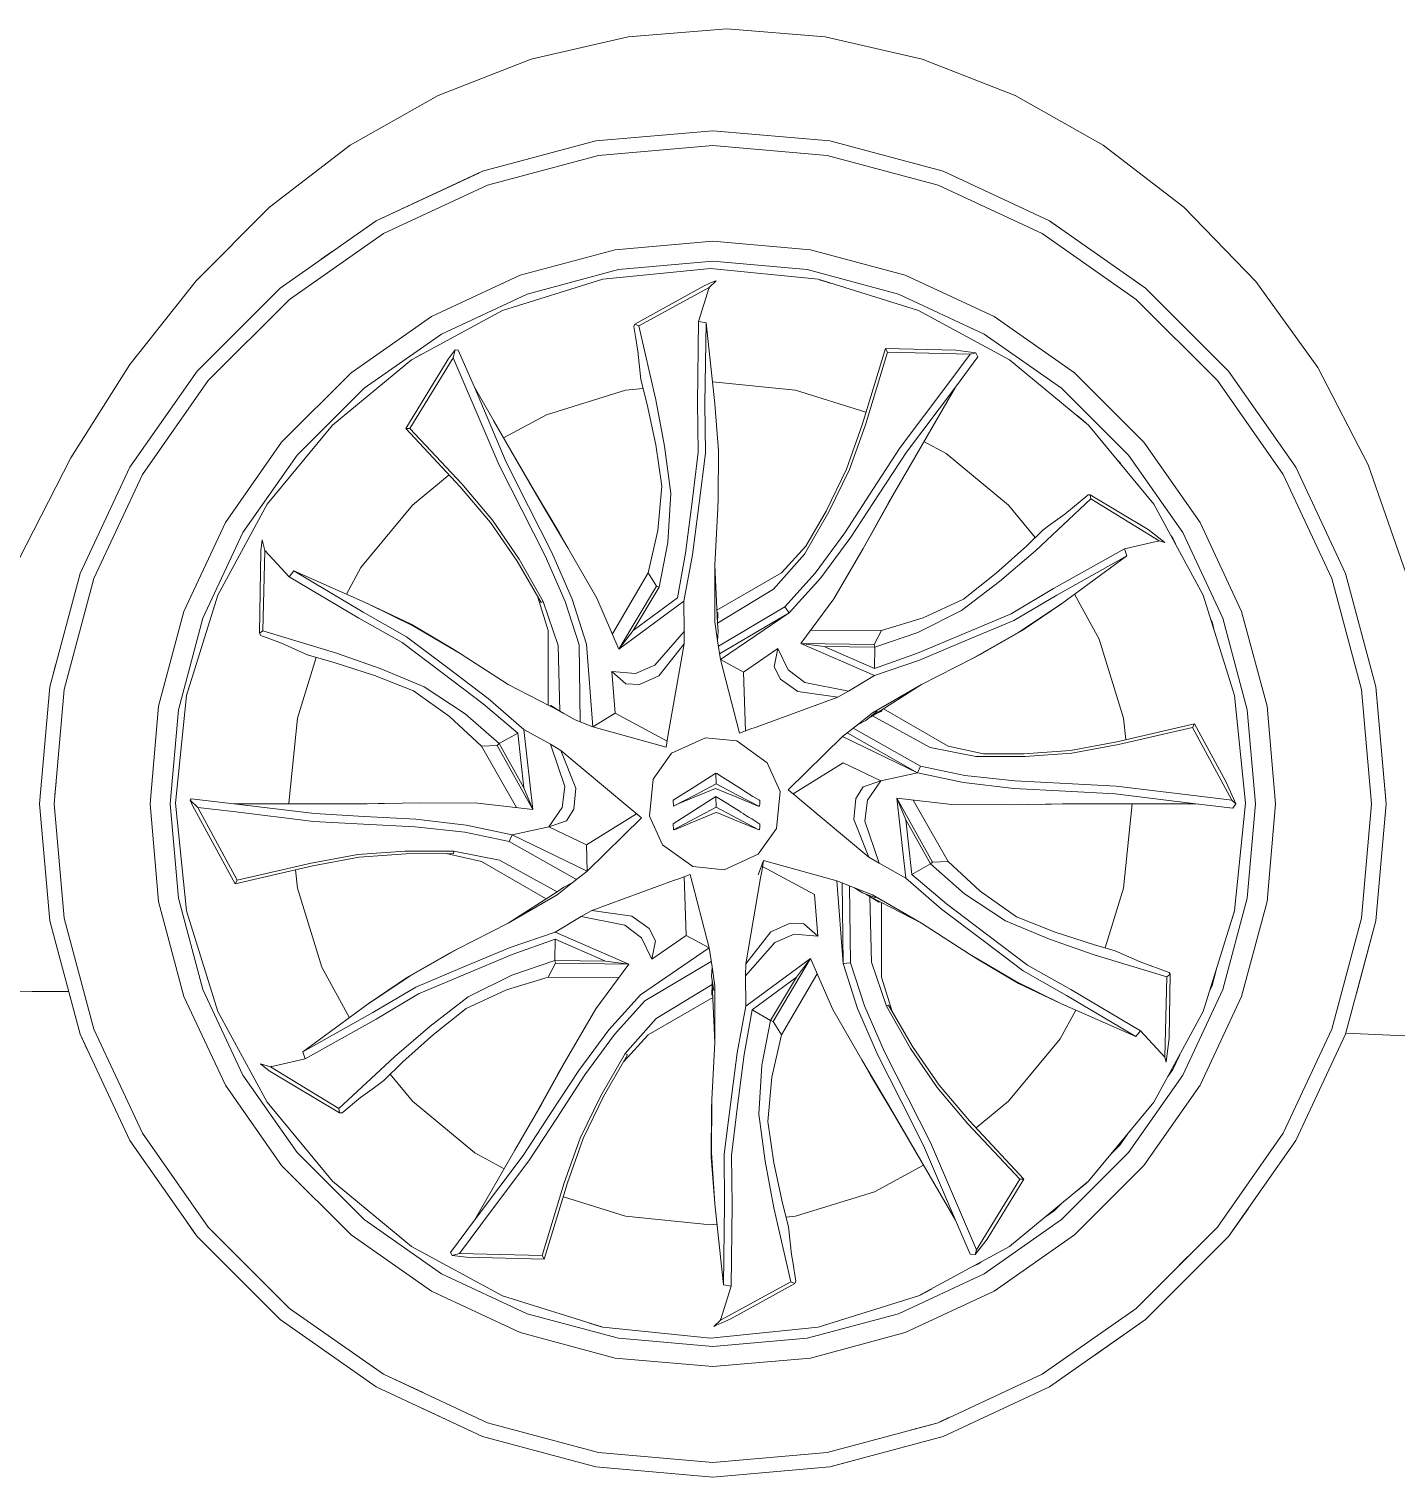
# Model space of a CAD drawing. Header units: millimetres. Extents: x -1879 to 2403, y -38 to 1439.
# Drawn here: x -1277 to -613, y -38 to 666 of the extents above; entities that cross this region are included whole.
import ezdxf

# ---------------------------------------------------------------- set-up
doc = ezdxf.new("R2010")
doc.units = ezdxf.units.MM
doc.header["$MEASUREMENT"] = 0
for name, color, linetype, lineweight, true_color in [('CITROEN C4  01', 7, 'Continuous', 0, 0x9a0018), ('CITROEN C4  02', 7, 'Continuous', 0, 0xadadad), ('CITROEN C4  03', 7, 'Continuous', 0, 0x191922), ('CITROEN C4  04', 7, 'Continuous', 0, 0x151516)]:
    doc.layers.add(name, color=color, linetype=linetype, lineweight=lineweight, true_color=true_color)

msp = doc.modelspace()

# ---------------------------------------------------------------- linework, layer by layer
at = {"layer": 'CITROEN C4  01'}
for p, q in [((-1033.19, 651.65), (-986.12, 662.56)), ((-986.12, 662.56), (-938.19, 666.31)), ((-938.19, 666.31), (-890.25, 662.56)), ((-890.25, 662.56), (-843.19, 651.65)), ((-1078.51, 633.96), (-1033.19, 651.65)), ((-843.19, 651.65), (-797.87, 633.96)), ((-1121.22, 609.84), (-1078.51, 633.96)), ((-797.87, 633.96), (-755.17, 609.83)), ((-1160.44, 579.64), (-1121.22, 609.84)), ((-755.17, 609.83), (-715.95, 579.63)), ((-1196.16, 543.88), (-1160.44, 579.64)), ((-715.95, 579.63), (-680.92, 543.53)), ((-1228.39, 503.07), (-1196.16, 543.88)), ((-680.92, 543.53), (-650.77, 501.73)), ((-1257.11, 457.72), (-1228.39, 503.07)), ((-650.77, 501.73), (-626.19, 454.4)), ((-1282.32, 408.33), (-1257.11, 457.72)), ((-626.19, 454.4), (-607.88, 401.73)), ((-1315.18, 198.41), (-1269.41, 198.19)), ((-1269.41, 198.19), (-1275.93, 198.22)), ((-1258.14, 198.16), (-1269.41, 198.19)), ((-637.17, 177.95), (-583.74, 175.51))]:
    msp.add_line(p, q, dxfattribs=at)
at = {"layer": 'CITROEN C4  02'}
for p, q in [((-946.68, 540.57), (-943.32, 543.84)), ((-949.43, 541.28), (-982.85, 522.67)), ((-980.93, 521.92), (-946.68, 540.57)), ((-951.83, 523.97), (-946.68, 540.57)), ((-982.85, 522.67), (-983.41, 521.59)), ((-980.93, 521.92), (-982.85, 522.67)), ((-972.58, 485.93), (-980.93, 521.92)), ((-951.83, 523.97), (-952.33, 484.5)), ((-951.83, 523.97), (-948.22, 523.33)), ((-948.74, 484.18), (-948.22, 523.33)), ((-948.22, 523.33), (-943.96, 484.04)), ((-1071.25, 506.33), (-1070.24, 510.2)), ((-1060.9, 492.02), (-1068.7, 510.11)), ((-872.39, 473.83), (-861.04, 510.87)), ((-870.76, 473.84), (-859.99, 509.13)), ((-859.99, 509.13), (-861.04, 510.87)), ((-826.73, 510.08), (-861.04, 510.87)), ((-859.99, 509.13), (-819.78, 508.14)), ((-819.78, 508.14), (-830.12, 494.25)), ((-819.78, 508.14), (-817.1, 508.87)), ((-1073.7, 505.74), (-1094.25, 471.98)), ((-1092.21, 472.01), (-1071.25, 506.33)), ((-1071.25, 506.33), (-1064.39, 490.44)), ((-827.01, 492.02), (-816, 506.79)), ((-979.93, 495.85), (-976.79, 483.65)), ((-830.12, 494.25), (-853.83, 462.68)), ((-1064.39, 490.44), (-1048.9, 454.12)), ((-1045.45, 455.7), (-1060.9, 492.02)), ((-1041.25, 457.97), (-1060.9, 492.02)), ((-850.74, 460.48), (-827.01, 492.02)), ((-846.67, 457.97), (-827.01, 492.02)), ((-976.79, 483.65), (-972.66, 464.05)), ((-968.4, 463.33), (-972.58, 485.93)), ((-952.33, 484.5), (-952.03, 460.43)), ((-948.5, 459.92), (-948.74, 484.18)), ((-942.17, 461.1), (-943.96, 484.04)), ((-1092.21, 472.01), (-1094.25, 471.98)), ((-1067.84, 443.62), (-1094.25, 471.98)), ((-1067.04, 445.04), (-1092.21, 472.01)), ((-879.95, 452.29), (-872.39, 473.83)), ((-878.48, 452.12), (-870.76, 473.84)), ((-1028.48, 435.86), (-1041.25, 457.97)), ((-972.66, 464.05), (-969.68, 443.92)), ((-965.32, 440.33), (-968.4, 463.33)), ((-952.03, 460.43), (-954.98, 436.41)), ((-951.54, 435.7), (-948.5, 459.92)), ((-942.38, 437.9), (-942.17, 461.1)), ((-942.17, 461.1), (-942.17, 461.1)), ((-853.83, 462.68), (-867.1, 442.28)), ((-864.05, 440.15), (-850.74, 460.48)), ((-859.43, 435.86), (-846.67, 457.97)), ((-1048.9, 454.12), (-1037.87, 432.43)), ((-1034.5, 434.01), (-1045.45, 455.7)), ((-889.8, 431.78), (-879.95, 452.29)), ((-888.49, 431.42), (-878.48, 452.12)), ((-1052.08, 427.49), (-1067.04, 445.04)), ((-969.68, 443.92), (-971.6, 422.45)), ((-1052.97, 426.31), (-1067.84, 443.62)), ((-966.77, 416.55), (-965.32, 440.33)), ((-942.57, 433.3), (-942.38, 437.9)), ((-942.38, 437.9), (-942.38, 437.9)), ((-867.1, 442.28), (-880.72, 421.3)), ((-877.77, 419.14), (-864.05, 440.15)), ((-788.11, 412.48), (-761.13, 437.71)), ((-761.44, 439.75), (-762.44, 439.7)), ((-761.13, 437.71), (-761.44, 439.75)), ((-733.3, 422.92), (-761.44, 439.75)), ((-761.13, 437.71), (-727.85, 417.37)), ((-1037.87, 432.43), (-1026.52, 410.14)), ((-1023.17, 411.62), (-1034.5, 434.01)), ((-1015.38, 414.03), (-1028.48, 435.86)), ((-954.98, 436.41), (-958.15, 411.37)), ((-954.79, 410.56), (-951.54, 435.7)), ((-942.57, 433.3), (-943.96, 405.48)), ((-900.39, 410.92), (-888.49, 431.42)), ((-899.63, 414.72), (-889.8, 431.78)), ((-871.79, 413.6), (-859.43, 435.86)), ((-1040.13, 407.52), (-1052.97, 426.31)), ((-1039.16, 408.47), (-1052.08, 427.49)), ((-733.3, 422.92), (-725.16, 416.61)), ((-1164.74, 412.46), (-1164.08, 417.79)), ((-1162.78, 412.65), (-1164.08, 417.79)), ((-971.6, 422.45), (-976.38, 401.79)), ((-971.04, 394.9), (-966.77, 416.55)), ((-880.72, 421.3), (-895.19, 401.63)), ((-892.44, 399.32), (-877.77, 419.14)), ((-784.5, 422.53), (-792.22, 414.96)), ((-744.8, 413.53), (-727.85, 417.37)), ((-727.85, 417.37), (-725.16, 416.61)), ((-1164.74, 412.46), (-1165.37, 372.38)), ((-1163.76, 373.67), (-1162.78, 412.65)), ((-1150.98, 399.9), (-1162.78, 412.65)), ((-1027.36, 387.92), (-1039.16, 408.47)), ((-1026.52, 410.14), (-1016.71, 387.78)), ((-1013.33, 389.01), (-1023.17, 411.62)), ((-1001.31, 389.42), (-1015.38, 414.03)), ((-958.15, 411.37), (-962.1, 389.62)), ((-959.1, 387.94), (-954.79, 410.56)), ((-915.38, 393.87), (-900.39, 410.92)), ((-899.63, 414.72), (-911.53, 401.79)), ((-886.07, 389.11), (-871.79, 413.6)), ((-792.22, 414.96), (-807.12, 401.58)), ((-805.6, 397.56), (-788.11, 412.48)), ((-744.8, 413.53), (-779.23, 394.23)), ((-777.72, 390.96), (-743.55, 410.09)), ((-743.55, 410.09), (-775.45, 386.75)), ((-744.8, 413.53), (-743.55, 410.09)), ((-1150.98, 399.9), (-1148.63, 402.7)), ((-1148.63, 402.7), (-1112.47, 386.75)), ((-1114.98, 382.68), (-1148.63, 402.7)), ((-1028.47, 387.37), (-1040.13, 407.52)), ((-976.38, 401.79), (-993.76, 372.09)), ((-972.31, 395.28), (-976.38, 401.79)), ((-943.96, 377.94), (-943.96, 405.48)), ((-911.53, 401.79), (-942.96, 383.67)), ((-895.19, 401.63), (-909.91, 385.21)), ((-807.12, 401.58), (-823.06, 388.94)), ((-1150.98, 399.9), (-1117.05, 379.73)), ((-990.56, 364.72), (-972.31, 395.28)), ((-983.62, 373.8), (-971.04, 394.9)), ((-971.04, 394.9), (-972.31, 395.28)), ((-907.83, 382.32), (-892.44, 399.32)), ((-823.98, 383.4), (-805.6, 397.56)), ((-1030.25, 390.43), (-1025.02, 373.7)), ((-1027.36, 387.92), (-1028.47, 387.37)), ((-1020.09, 366.41), (-1027.36, 387.92)), ((-1016.71, 387.78), (-1009.85, 366.82)), ((-1006.31, 367.17), (-1013.33, 389.01)), ((-990.56, 364.72), (-1001.31, 389.42)), ((-990.56, 364.72), (-959.1, 387.94)), ((-962.1, 389.62), (-983.62, 373.8)), ((-959.1, 387.94), (-958.89, 373.19)), ((-942.66, 377.31), (-915.38, 393.87)), ((-902.08, 367.45), (-886.07, 389.11)), ((-823.06, 388.94), (-842.61, 379.88)), ((-779.23, 394.23), (-799.93, 381.94)), ((-798.61, 378.62), (-777.72, 390.96)), ((-1093.85, 370.75), (-1114.98, 382.68)), ((-1112.47, 386.75), (-1090.19, 375.74)), ((-1091.69, 376.8), (-1112.47, 386.75)), ((-943.96, 383.07), (-943.96, 378)), ((-942.45, 382.42), (-942.91, 382.63)), ((-942.66, 377.31), (-942.45, 382.42)), ((-942.47, 381.62), (-942.45, 382.42)), ((-909.91, 385.21), (-942.2, 366.1)), ((-941.65, 362.38), (-907.83, 382.32)), ((-941.23, 359.57), (-907.83, 382.32)), ((-909.91, 385.21), (-907.83, 382.32)), ((-845.3, 372.76), (-823.98, 383.4)), ((-799.93, 381.94), (-822.2, 372.48)), ((-775.45, 386.75), (-796.12, 372.97)), ((-794.44, 373.71), (-775.45, 386.75)), ((-1163.76, 373.67), (-1165.37, 372.38)), ((-1128.42, 362.91), (-1163.76, 373.67)), ((-1117.05, 379.73), (-1096.06, 367.95)), ((-1071.71, 365.02), (-1091.69, 376.8)), ((-1091.69, 376.8), (-1091.69, 376.8)), ((-1090.19, 375.74), (-1067.83, 362.58)), ((-1025.02, 373.7), (-1025.05, 337.43)), ((-983.62, 373.8), (-990.56, 364.72)), ((-943.96, 377.94), (-943.96, 377.94)), ((-942.59, 368.76), (-943.96, 377.94)), ((-942.66, 377.31), (-942.66, 377.31)), ((-942.59, 368.76), (-942.37, 373.28)), ((-942.37, 373.28), (-942.37, 373.28)), ((-862.9, 373.7), (-897.29, 373.92)), ((-866.49, 366.92), (-862.9, 373.7)), ((-842.61, 379.88), (-862.9, 373.7)), ((-821.1, 369.14), (-798.61, 378.62)), ((-814.63, 362.3), (-794.44, 373.71)), ((-794.44, 373.71), (-794.44, 373.71)), ((-1165.37, 372.38), (-1164.64, 371.25)), ((-1096.06, 367.95), (-1076.73, 353.39)), ((-1074.39, 356.01), (-1093.85, 370.75)), ((-1019.39, 334.5), (-1020.09, 366.41)), ((-1009.85, 366.82), (-1009.44, 329.3)), ((-1003.31, 326.88), (-1006.31, 367.17)), ((-973.15, 356.9), (-958.89, 373.19)), ((-958.95, 367.21), (-971.15, 351.74)), ((-958.95, 367.21), (-966.83, 322.32)), ((-958.89, 373.19), (-958.95, 367.21)), ((-958.89, 373.19), (-958.89, 373.19)), ((-942.59, 368.76), (-941.23, 359.57)), ((-902.08, 367.45), (-902.08, 367.45)), ((-902.08, 367.45), (-866.49, 366.92)), ((-890.74, 365.98), (-902.08, 367.45)), ((-902.08, 367.45), (-866.24, 351.82)), ((-866.19, 365.63), (-866.49, 366.92)), ((-866.19, 365.63), (-845.3, 372.76)), ((-822.2, 372.48), (-845.48, 362.71)), ((-844.5, 359.4), (-821.1, 369.14)), ((-796.12, 372.97), (-818.69, 360.18)), ((-1141.62, 361.74), (-1128.52, 358.1)), ((-1106.76, 355.23), (-1128.42, 362.91)), ((-1067.83, 362.58), (-1071.71, 365.02)), ((-1071.71, 365.02), (-1071.71, 365.02)), ((-1067.83, 362.58), (-1044.43, 347.47)), ((-990.56, 364.72), (-990.56, 364.72)), ((-941.23, 359.57), (-930, 353.51)), ((-931.93, 323.77), (-941.23, 359.57)), ((-930, 353.51), (-913.26, 364.95)), ((-913.26, 364.95), (-915.09, 356.13)), ((-913.26, 364.95), (-908.35, 354.64)), ((-866.28, 355.26), (-890.74, 365.98)), ((-890.74, 365.98), (-866.19, 365.63)), ((-866.28, 355.26), (-866.19, 365.63)), ((-845.48, 362.71), (-866.28, 355.26)), ((-866.24, 351.82), (-844.5, 359.4)), ((-818.69, 360.18), (-843.48, 347.47)), ((-818.69, 360.18), (-814.63, 362.3)), ((-814.63, 362.3), (-814.63, 362.3)), ((-1128.52, 358.1), (-1109.48, 351.88)), ((-1085.3, 346.39), (-1106.76, 355.23)), ((-1076.73, 353.39), (-1056.63, 338.12)), ((-1054.25, 340.63), (-1074.39, 356.01)), ((-993.98, 353.79), (-982.6, 352.88)), ((-992.45, 333.57), (-993.98, 353.79)), ((-993.98, 353.79), (-987.26, 347.79)), ((-982.6, 352.88), (-973.15, 356.9)), ((-929.12, 324.86), (-930, 353.51)), ((-912, 350.13), (-915.09, 356.13)), ((-908.35, 354.64), (-900.14, 348.46)), ((-1109.48, 351.88), (-1090.56, 344.4)), ((-1065.43, 333.25), (-1085.3, 346.39)), ((-1044.43, 347.47), (-1044.43, 347.47)), ((-980.52, 347.47), (-987.26, 347.79)), ((-971.15, 351.74), (-980.52, 347.47)), ((-903.62, 344.15), (-912, 350.13)), ((-900.14, 348.46), (-878.91, 344.26)), ((-866.24, 351.82), (-878.91, 344.26)), ((-867.33, 333.7), (-843.48, 347.47)), ((-843.32, 347.55), (-843.65, 347.36)), ((-843.48, 347.47), (-843.48, 347.47)), ((-1090.56, 344.4), (-1072.94, 332)), ((-1056.63, 338.12), (-1039.77, 323.83)), ((-1036.82, 325.58), (-1054.25, 340.63)), ((-884.12, 341.32), (-923.91, 326.72)), ((-884.12, 341.32), (-903.62, 344.15)), ((-878.91, 344.26), (-884.12, 341.32)), ((-878.91, 344.26), (-878.91, 344.26)), ((-1072.94, 332), (-1057.44, 317.54)), ((-1048.81, 318.72), (-1065.43, 333.25)), ((-1023.71, 337.24), (-1024.11, 336.95)), ((-1019.39, 334.5), (-1023.71, 337.24)), ((-1023.03, 336.82), (-1023.71, 337.24)), ((-1020.58, 333.7), (-1020.58, 333.7)), ((-1019.39, 334.5), (-1019.39, 334.5)), ((-1019.39, 334.5), (-1019.39, 334.5)), ((-1019.39, 334.5), (-1017.34, 333.34)), ((-1017.34, 333.34), (-1011.95, 330.29)), ((-1015.75, 332.74), (-1015.75, 332.74)), ((-1003.31, 326.88), (-992.45, 333.57)), ((-967.19, 320.01), (-992.45, 333.57)), ((-874.6, 327.93), (-867.33, 333.7)), ((-865.05, 334.48), (-870.57, 329.99)), ((-867.23, 332.26), (-862.69, 334.63)), ((-867.23, 332.26), (-867.23, 332.26)), ((-867.23, 332.26), (-839.24, 316.92)), ((-863.39, 334.25), (-862.69, 334.63)), ((-862.69, 334.63), (-862.74, 335.14)), ((-830.47, 317.54), (-861.87, 335.7)), ((-1032.43, 286.73), (-1036.82, 325.58)), ((-1036.82, 325.58), (-1023.94, 318.4)), ((-1011.95, 330.29), (-1003.31, 326.88)), ((-967.66, 317.04), (-1003.31, 326.88)), ((-966.2, 325.44), (-966.2, 325.45)), ((-931.93, 323.77), (-926.94, 325.7)), ((-926.94, 325.7), (-923.91, 326.72)), ((-923.91, 326.72), (-923.91, 326.72)), ((-874.6, 327.93), (-881.87, 322.16)), ((-844.01, 307.85), (-876.71, 326.25)), ((-870.57, 329.99), (-874.6, 327.93)), ((-870.57, 329.99), (-870.57, 329.99)), ((-748.51, 319.67), (-710.75, 328.36)), ((-747.68, 318.26), (-711.74, 326.58)), ((-711.74, 326.58), (-710.75, 328.36)), ((-711.74, 326.58), (-692.49, 291.26)), ((-695.45, 300.38), (-710.75, 328.36)), ((-1049.77, 317.81), (-1057.44, 317.54)), ((-1057.44, 317.54), (-1040.42, 287.64)), ((-1048.81, 318.72), (-1049.77, 317.81)), ((-1032.43, 286.73), (-1049.77, 317.81)), ((-1039.77, 323.83), (-1048.81, 318.72)), ((-1036.83, 297.29), (-1048.81, 318.72)), ((-1039.77, 323.83), (-1036.83, 297.29)), ((-1023.94, 318.4), (-1018.78, 315.35)), ((-1016.96, 297.9), (-1023.94, 318.4)), ((-1023.94, 318.4), (-1023.94, 318.4)), ((-967.66, 317.04), (-966.83, 322.32)), ((-948.54, 321.51), (-965.06, 314.02)), ((-933.24, 320.02), (-948.54, 321.51)), ((-918.49, 309.46), (-933.24, 320.02)), ((-908.23, 296.2), (-881.87, 322.16)), ((-845.48, 304.61), (-881.87, 322.16)), ((-879.65, 323.92), (-845.48, 304.61)), ((-839.24, 316.92), (-816.99, 312.46)), ((-813.38, 313.7), (-830.47, 317.54)), ((-770.94, 315.45), (-748.51, 319.67)), ((-770.35, 314.08), (-747.68, 318.26)), ((-1018.78, 315.35), (-986.24, 288.19)), ((-1018.78, 315.35), (-1011.49, 297.05)), ((-965.06, 314.02), (-974.01, 301.52)), ((-816.99, 312.46), (-793.28, 312.41)), ((-813.38, 313.7), (-793.63, 313.72)), ((-793.63, 313.72), (-770.94, 315.45)), ((-793.28, 312.41), (-770.35, 314.08)), ((-943.47, 304.43), (-953.83, 297.8)), ((-943.47, 304.43), (-943.35, 299.21)), ((-943.47, 304.43), (-942.88, 304.14)), ((-912.14, 295.46), (-918.49, 309.46)), ((-905.88, 294.31), (-881.51, 309.4)), ((-881.51, 309.4), (-863.23, 300.62)), ((-845.48, 304.61), (-863.23, 300.62)), ((-844.01, 307.85), (-845.48, 304.61)), ((-845.48, 304.61), (-823.06, 299.77)), ((-822.43, 303.31), (-844.01, 307.85)), ((-798.16, 300.62), (-822.43, 303.31)), ((-1036.83, 297.29), (-1032.43, 286.73)), ((-1018.2, 287.71), (-1016.96, 297.9)), ((-1011.49, 297.05), (-1012.47, 286.8)), ((-974.01, 301.52), (-975.78, 283.46)), ((-953.83, 297.8), (-964.19, 291.16)), ((-953.99, 292.62), (-943.63, 296.92)), ((-943.35, 299.21), (-953.71, 293.74)), ((-933.26, 292.62), (-943.63, 296.92)), ((-943.35, 299.21), (-932.99, 293.74)), ((-932.38, 297.55), (-933.23, 298.08)), ((-932.17, 297.42), (-932.38, 297.55)), ((-908.23, 296.2), (-904.06, 292.84)), ((-875.44, 292.12), (-871.79, 297.8)), ((-863.23, 300.62), (-871.79, 297.8)), ((-863.23, 300.62), (-869.71, 291.21)), ((-823.06, 299.77), (-798.55, 296.98)), ((-798.55, 296.98), (-773.5, 295.6)), ((-773.18, 299.31), (-798.16, 300.62)), ((-748.88, 298.01), (-773.18, 299.31)), ((-709.68, 293.27), (-748.88, 298.01)), ((-1195.42, 287.66), (-1199.07, 291.26)), ((-1177.85, 289.46), (-1198.61, 291.89)), ((-1138.67, 284.68), (-1177.85, 289.46)), ((-1138.53, 289.46), (-1177.85, 289.46)), ((-1113.01, 289.46), (-1138.53, 289.46)), ((-1087.55, 289.89), (-1113.01, 289.46)), ((-1059.2, 289.77), (-1087.55, 289.89)), ((-1032.43, 286.73), (-1059.2, 289.77)), ((-964.19, 291.16), (-964.07, 288.27)), ((-964.07, 288.27), (-953.71, 293.74)), ((-953.99, 292.62), (-962.59, 289.05)), ((-943.47, 293.04), (-953.83, 286.41)), ((-953.71, 293.74), (-953.71, 293.74)), ((-943.47, 293.04), (-943.35, 287.82)), ((-943.47, 293.04), (-942.91, 292.77)), ((-933.26, 292.62), (-922.9, 288.32)), ((-922.63, 288.27), (-932.99, 293.74)), ((-922.02, 291.03), (-922.58, 291.38)), ((-922.18, 288.25), (-922.1, 289.64)), ((-922.1, 289.64), (-922.02, 291.03)), ((-913.91, 277.4), (-912.14, 295.46)), ((-904.06, 292.84), (-901.67, 290.73)), ((-869.13, 263.57), (-901.67, 290.73)), ((-901.67, 290.73), (-901.67, 290.73)), ((-876.42, 281.87), (-875.44, 292.12)), ((-869.71, 291.21), (-870.95, 281.02)), ((-855.48, 292.19), (-855.48, 292.19)), ((-855.48, 292.19), (-838.14, 261.11)), ((-851.08, 281.63), (-855.48, 292.19)), ((-855.48, 292.19), (-851.1, 253.34)), ((-855.48, 292.19), (-828.72, 289.15)), ((-830.47, 261.38), (-847.49, 291.28)), ((-828.72, 289.15), (-800.37, 289.03)), ((-800.37, 289.03), (-774.9, 289.46)), ((-774.9, 289.46), (-749.38, 289.46)), ((-773.5, 295.6), (-749.24, 294.24)), ((-749.38, 289.46), (-710.06, 289.46)), ((-749.24, 294.24), (-710.06, 289.46)), ((-710.06, 289.46), (-692.12, 287.36)), ((-692.49, 291.26), (-709.68, 293.27)), ((-692.49, 291.26), (-690.63, 289.42)), ((-1197.98, 288.61), (-1177.17, 250.56)), ((-1176.18, 252.34), (-1195.42, 287.66)), ((-1195.42, 287.66), (-1178.23, 285.65)), ((-1178.23, 285.65), (-1139.03, 280.91)), ((-1114.41, 283.32), (-1138.67, 284.68)), ((-1089.36, 281.94), (-1114.41, 283.32)), ((-1064.85, 279.15), (-1089.36, 281.94)), ((-1032.44, 286.73), (-1032.43, 286.73)), ((-1024.68, 278.3), (-1018.2, 287.71)), ((-1012.47, 286.8), (-1016.13, 281.12)), ((-982.03, 284.61), (-1006.4, 269.52)), ((-979.69, 282.72), (-1006.04, 256.76)), ((-986.24, 288.19), (-986.24, 288.19)), ((-979.69, 282.72), (-986.24, 288.19)), ((-975.78, 283.46), (-969.42, 269.46)), ((-953.83, 286.41), (-964.19, 279.77)), ((-964.07, 276.88), (-953.71, 282.35)), ((-943.35, 287.82), (-953.71, 282.35)), ((-953.71, 282.35), (-953.71, 282.35)), ((-953.26, 281.11), (-943.74, 285.01)), ((-943.06, 285.29), (-943.74, 285.01)), ((-943.35, 287.82), (-932.99, 282.35)), ((-933.26, 281.23), (-943.06, 285.29)), ((-932.38, 286.16), (-933.23, 286.69)), ((-922.63, 276.88), (-932.99, 282.35)), ((-932.17, 286.03), (-932.38, 286.16)), ((-922.02, 279.64), (-925.95, 282.11)), ((-922.9, 288.32), (-922.63, 288.27)), ((-922.9, 288.32), (-922.9, 288.32)), ((-922.18, 288.25), (-922.62, 288.29)), ((-869.13, 263.57), (-876.42, 281.87)), ((-1139.03, 280.91), (-1114.73, 279.61)), ((-1114.73, 279.61), (-1089.75, 278.3)), ((-1089.75, 278.3), (-1065.49, 275.61)), ((-1065.49, 275.61), (-1043.9, 271.07)), ((-1042.44, 274.31), (-1064.85, 279.15)), ((-1042.44, 274.31), (-1024.68, 278.3)), ((-1024.68, 278.3), (-1016.13, 281.12)), ((-1006.4, 269.52), (-1024.68, 278.3)), ((-964.19, 279.77), (-964.07, 276.88)), ((-964.03, 276.9), (-963.62, 276.86)), ((-963.62, 276.86), (-957.71, 279.28)), ((-954.78, 280.48), (-953.26, 281.11)), ((-933.26, 281.23), (-922.9, 276.93)), ((-922.9, 276.93), (-922.63, 276.88)), ((-922.9, 276.93), (-922.9, 276.93)), ((-922.85, 264.9), (-913.91, 277.4)), ((-922.18, 276.86), (-922.62, 276.9)), ((-922.18, 276.86), (-922.1, 278.25)), ((-922.1, 278.25), (-922.02, 279.64)), ((-870.95, 281.02), (-863.98, 260.52)), ((-848.14, 255.09), (-851.08, 281.63)), ((-851.08, 281.63), (-839.1, 260.2)), ((-1043.9, 271.07), (-1042.44, 274.31)), ((-1043.9, 271.07), (-1011.2, 252.67)), ((-1006.04, 256.76), (-1042.44, 274.31)), ((-1006.04, 256.76), (-1006.4, 269.52)), ((-969.42, 269.46), (-954.67, 258.9)), ((-1140.24, 260.66), (-1176.18, 252.34)), ((-1117.56, 264.84), (-1140.24, 260.66)), ((-1116.98, 263.47), (-1139.41, 259.25)), ((-1094.63, 266.51), (-1117.56, 264.84)), ((-1094.28, 265.2), (-1116.98, 263.47)), ((-1070.92, 266.46), (-1094.63, 266.51)), ((-1071.01, 265.22), (-1094.28, 265.2)), ((-1074.53, 265.22), (-1057.44, 261.38)), ((-1070.92, 266.46), (-1071.01, 265.22)), ((-1048.67, 262), (-1070.92, 266.46)), ((-1057.44, 261.38), (-1026.04, 243.22)), ((-1020.68, 246.66), (-1048.67, 262)), ((-939.37, 257.41), (-922.85, 264.9)), ((-922.96, 254.95), (-920.26, 261.88)), ((-920.26, 261.88), (-921.08, 256.6)), ((-920.26, 261.88), (-884.6, 252.04)), ((-863.98, 260.52), (-869.13, 263.57)), ((-839.1, 260.2), (-838.14, 261.11)), ((-838.14, 261.11), (-830.47, 261.38)), ((-814.97, 246.92), (-830.47, 261.38)), ((-1139.41, 259.25), (-1177.17, 250.56)), ((-1013.31, 250.99), (-1006.04, 256.76)), ((-955.99, 255.15), (-960.98, 253.22)), ((-958.79, 254.06), (-957.91, 225.41)), ((-955.99, 255.15), (-946.68, 219.35)), ((-954.67, 258.9), (-939.37, 257.41)), ((-921.08, 256.6), (-921.71, 253.48)), ((-920.72, 258.91), (-895.47, 245.35)), ((-851.1, 253.34), (-863.98, 260.52)), ((-863.98, 260.52), (-863.98, 260.52)), ((-848.14, 255.09), (-839.1, 260.2)), ((-831.28, 240.8), (-848.14, 255.09)), ((-839.1, 260.2), (-822.49, 245.67)), ((-1176.18, 252.34), (-1177.17, 250.56)), ((-1020.68, 246.66), (-1020.68, 246.66)), ((-1020.68, 246.66), (-1020.68, 246.66)), ((-1013.31, 250.99), (-1020.58, 245.22)), ((-1013.31, 250.99), (-1017.34, 248.93)), ((-1017.34, 248.93), (-1017.34, 248.93)), ((-1003.79, 237.6), (-964, 252.2)), ((-960.98, 253.22), (-964, 252.2)), ((-964, 252.2), (-964, 252.2)), ((-928.96, 211.71), (-921.71, 253.48)), ((-921.71, 253.48), (-921.71, 253.47)), ((-875.97, 248.63), (-884.6, 252.04)), ((-884.6, 252.04), (-881.6, 211.75)), ((-881.96, 251), (-881.6, 211.75)), ((-878.06, 212.1), (-878.47, 249.62)), ((-875.97, 248.63), (-872.16, 246.18)), ((-875.97, 248.63), (-867.33, 245.22)), ((-851.1, 253.34), (-833.66, 238.29)), ((-797.35, 234.52), (-814.97, 246.92)), ((-1020.58, 245.22), (-1044.43, 231.45)), ((-895.47, 245.35), (-893.93, 225.13)), ((-872.16, 246.18), (-872.16, 246.18)), ((-865.59, 243.68), (-872.16, 246.18)), ((-868.53, 244.42), (-864.2, 241.68)), ((-868.53, 244.42), (-868.53, 244.42)), ((-868.53, 244.42), (-867.82, 212.51)), ((-862.89, 242.66), (-867.33, 245.22)), ((-867.33, 245.22), (-867.33, 245.22)), ((-867.33, 245.22), (-843.48, 231.45)), ((-864.88, 242.1), (-864.2, 241.68)), ((-864.2, 241.68), (-863.8, 241.97)), ((-862.9, 205.22), (-862.86, 241.49)), ((-811.18, 225.53), (-831.28, 240.8)), ((-822.49, 245.67), (-802.62, 232.53)), ((-1021.67, 227.1), (-1009.01, 234.66)), ((-1009.01, 234.66), (-1003.79, 237.6)), ((-987.77, 230.46), (-1009.01, 234.66)), ((-1009.01, 234.66), (-1009.01, 234.66)), ((-1003.79, 237.6), (-984.3, 234.77)), ((-984.3, 234.77), (-975.91, 228.79)), ((-833.66, 238.29), (-813.52, 222.91)), ((-802.62, 232.53), (-781.16, 223.69)), ((-778.43, 227.04), (-797.35, 234.52)), ((-1069.22, 218.74), (-1044.43, 231.45)), ((-1044.59, 231.37), (-1044.26, 231.56)), ((-1044.26, 231.56), (-1044.59, 231.37)), ((-1044.43, 231.45), (-1044.43, 231.45)), ((-1021.67, 227.1), (-1043.42, 219.52)), ((-985.83, 211.47), (-1021.67, 227.1)), ((-979.56, 224.28), (-987.77, 230.46)), ((-975.91, 228.79), (-972.82, 222.79)), ((-957.91, 225.41), (-974.66, 213.97)), ((-946.68, 219.35), (-957.91, 225.41)), ((-928.96, 211.71), (-916.76, 227.18)), ((-916.76, 227.18), (-907.4, 231.45)), ((-905.32, 226.04), (-914.77, 222.02)), ((-907.4, 231.45), (-900.65, 231.13)), ((-893.93, 225.13), (-905.32, 226.04)), ((-893.93, 225.13), (-900.65, 231.13)), ((-820.08, 216.34), (-843.48, 231.45)), ((-791.85, 210.97), (-811.18, 225.53)), ((-759.39, 220.82), (-778.43, 227.04)), ((-1091.79, 205.95), (-1069.22, 218.74)), ((-1069.22, 218.74), (-1073.29, 216.62)), ((-1043.42, 219.52), (-1066.81, 209.78)), ((-1042.44, 216.21), (-1021.63, 223.66)), ((-1021.63, 223.66), (-1021.73, 213.29)), ((-1021.63, 223.66), (-997.17, 212.94)), ((-946.68, 219.35), (-980.08, 196.6)), ((-974.66, 213.97), (-979.56, 224.28)), ((-974.66, 213.97), (-972.82, 222.79)), ((-945.32, 210.16), (-946.68, 219.35)), ((-914.77, 222.02), (-929.03, 205.73)), ((-813.52, 222.91), (-794.07, 208.17)), ((-781.16, 223.69), (-759.49, 216.01)), ((-749.25, 218), (-759.39, 220.82)), ((-1073.29, 216.62), (-1093.47, 205.21)), ((-1073.28, 216.62), (-1073.29, 216.62)), ((-1065.71, 206.44), (-1042.44, 216.21)), ((-1021.73, 213.29), (-1042.61, 206.16)), ((-1021.42, 212), (-1025.02, 205.22)), ((-997.17, 212.94), (-1021.73, 213.29)), ((-1021.73, 213.29), (-1021.42, 212)), ((-985.83, 211.47), (-1021.42, 212)), ((-985.83, 211.47), (-1001.85, 189.81)), ((-997.17, 212.94), (-985.83, 211.47)), ((-985.83, 211.47), (-985.83, 211.47)), ((-978, 193.71), (-945.71, 212.82)), ((-929.03, 205.73), (-928.96, 211.71)), ((-897.36, 214.2), (-928.81, 190.98)), ((-897.36, 214.2), (-915.6, 183.64)), ((-904.3, 205.12), (-897.36, 214.2)), ((-897.36, 214.2), (-897.36, 214.2)), ((-897.36, 214.2), (-886.61, 189.5)), ((-878.06, 212.1), (-881.6, 211.75)), ((-881.6, 211.75), (-874.58, 189.91)), ((-871.2, 191.14), (-878.06, 212.1)), ((-867.82, 212.51), (-860.56, 191)), ((-797.72, 203.18), (-820.08, 216.34)), ((-820.08, 216.34), (-816.2, 213.9)), ((-816.2, 213.9), (-796.22, 202.12)), ((-816.2, 213.9), (-816.2, 213.9)), ((-759.49, 216.01), (-724.15, 205.25)), ((-1112.47, 192.17), (-1091.79, 205.95)), ((-1093.47, 205.21), (-1112.47, 192.17)), ((-1093.47, 205.21), (-1093.48, 205.21)), ((-1066.81, 209.78), (-1089.3, 200.3)), ((-1087.98, 196.98), (-1065.71, 206.44)), ((-1042.61, 206.16), (-1063.93, 195.52)), ((-1045.3, 199.04), (-1025.02, 205.22)), ((-1025.02, 205.22), (-990.62, 205)), ((-945.32, 210.16), (-945.55, 205.64)), ((-945.55, 205.64), (-945.55, 205.64)), ((-944.41, 198.66), (-945.55, 205.64)), ((-945.32, 210.16), (-943.96, 200.98)), ((-928.81, 190.98), (-929.03, 205.73)), ((-929.03, 205.73), (-929.03, 205.73)), ((-925.81, 189.3), (-904.3, 205.12)), ((-904.3, 205.12), (-916.87, 184.02)), ((-911.53, 177.13), (-894.15, 206.83)), ((-857.67, 188.49), (-862.9, 205.22)), ((-794.07, 208.17), (-772.94, 196.24)), ((-770.86, 199.19), (-791.85, 210.97)), ((-724.15, 205.25), (-725.13, 166.27)), ((-724.15, 205.25), (-722.54, 206.54)), ((-722.54, 206.54), (-723.07, 207.37)), ((-723.02, 175.6), (-722.54, 206.54)), ((-1089.3, 200.3), (-1110.2, 187.96)), ((-1064.85, 189.98), (-1045.3, 199.04)), ((-945.25, 201.61), (-972.53, 185.05)), ((-945.25, 201.61), (-945.46, 196.5)), ((-945.44, 197.3), (-945.46, 196.5)), ((-945.25, 201.61), (-945.27, 203.93)), ((-945.25, 201.61), (-945.25, 201.61)), ((-945.25, 201.61), (-945.25, 201.61)), ((-943.96, 200.98), (-943.96, 173.44)), ((-775.45, 192.17), (-797.72, 203.18)), ((-796.22, 202.12), (-796.22, 202.12)), ((-796.22, 202.12), (-775.45, 192.17)), ((-736.93, 179.02), (-770.86, 199.19)), ((-1144.36, 168.83), (-1112.47, 192.17)), ((-1108.68, 184.69), (-1087.98, 196.98)), ((-1063.93, 195.52), (-1082.31, 181.36)), ((-980.08, 196.6), (-995.48, 179.6)), ((-992.73, 177.29), (-978, 193.71)), ((-976.38, 177.13), (-944.96, 195.25)), ((-945.46, 196.5), (-945, 196.29)), ((-928.81, 190.98), (-933.12, 168.36)), ((-861.4, 168.78), (-871.2, 191.14)), ((-860.56, 191), (-859.44, 191.55)), ((-860.56, 191), (-848.75, 170.45)), ((-859.44, 191.55), (-847.78, 171.4)), ((-739.28, 176.22), (-775.45, 192.17)), ((-772.94, 196.24), (-739.28, 176.22)), ((-1110.2, 187.96), (-1144.36, 168.83)), ((-1143.11, 165.39), (-1108.68, 184.69)), ((-1080.79, 177.34), (-1064.85, 189.98)), ((-1001.85, 189.81), (-1016.13, 165.32)), ((-972.53, 185.05), (-987.52, 168)), ((-929.76, 167.55), (-925.81, 189.3)), ((-925.81, 189.3), (-916.87, 184.02)), ((-916.87, 184.02), (-921.14, 162.37)), ((-916.87, 184.02), (-915.6, 183.64)), ((-915.6, 183.64), (-911.53, 177.13)), ((-886.61, 189.5), (-872.54, 164.89)), ((-874.58, 189.91), (-864.74, 167.3)), ((-1082.31, 181.36), (-1099.8, 166.44)), ((-1095.7, 163.96), (-1080.79, 177.34)), ((-995.48, 179.6), (-1010.15, 159.78)), ((-1007.19, 157.62), (-992.73, 177.29)), ((-988.28, 164.2), (-976.38, 177.13)), ((-916.31, 156.47), (-911.53, 177.13)), ((-736.93, 179.02), (-739.28, 176.22)), ((-736.93, 179.02), (-725.13, 166.27)), ((-945.34, 145.62), (-943.96, 173.44)), ((-848.75, 170.45), (-835.83, 151.43)), ((-847.78, 171.4), (-834.94, 152.61)), ((-723.02, 175.6), (-724.49, 163.76)), ((-1160.06, 161.55), (-1164.95, 162.93)), ((-1160.74, 159.68), (-1164.95, 162.93)), ((-1143.11, 165.39), (-1160.06, 161.55)), ((-1143.11, 165.39), (-1144.36, 168.83)), ((-1099.8, 166.44), (-1126.78, 141.21)), ((-1104.92, 154.91), (-1095.7, 163.96)), ((-1016.13, 165.32), (-1028.48, 143.06)), ((-987.52, 168), (-999.42, 147.5)), ((-986.49, 167.31), (-998.11, 147.14)), ((-987.52, 168), (-986.49, 167.31)), ((-933.12, 168.36), (-936.38, 143.22)), ((-932.94, 142.51), (-929.76, 167.55)), ((-921.14, 162.37), (-922.59, 138.59)), ((-872.54, 164.89), (-859.43, 143.06)), ((-864.74, 167.3), (-853.41, 144.91)), ((-850.04, 146.49), (-861.4, 168.78)), ((-725.13, 166.27), (-724.49, 163.76)), ((-1160.74, 159.68), (-1126.47, 139.17)), ((-1126.78, 141.21), (-1160.06, 161.55)), ((-1010.15, 159.78), (-1023.86, 138.77)), ((-1020.81, 136.64), (-1007.19, 157.62)), ((-918.24, 135), (-916.31, 156.47)), ((-835.83, 151.43), (-820.87, 133.88)), ((-834.94, 152.61), (-820.07, 135.3)), ((-1126.78, 141.21), (-1126.47, 139.17)), ((-1028.48, 143.06), (-1041.25, 120.95)), ((-999.42, 147.5), (-1009.43, 126.8)), ((-998.11, 147.14), (-1007.96, 126.63)), ((-945.53, 141.02), (-945.74, 117.82)), ((-945.55, 119.68), (-945.34, 145.62)), ((-945.34, 145.62), (-945.53, 141.02)), ((-945.53, 141.02), (-945.53, 141.02)), ((-936.38, 143.22), (-939.41, 119)), ((-935.88, 118.49), (-932.94, 142.51)), ((-859.43, 143.06), (-846.67, 120.95)), ((-853.41, 144.91), (-842.46, 123.22)), ((-839.01, 124.8), (-850.04, 146.49)), ((-1126.47, 139.17), (-1125.22, 139.24)), ((-1023.86, 138.77), (-1037.18, 118.44)), ((-1034.08, 116.24), (-1020.81, 136.64)), ((-922.59, 138.59), (-919.51, 115.59)), ((-915.26, 114.87), (-918.24, 135)), ((-820.87, 133.88), (-795.7, 106.91)), ((-820.07, 135.3), (-793.67, 106.94)), ((-1009.43, 126.8), (-1017.15, 105.08)), ((-1041.25, 120.95), (-1060.9, 86.9)), ((-1007.96, 126.63), (-1015.52, 105.09)), ((-846.67, 120.95), (-827.01, 86.9)), ((-842.46, 123.22), (-827.01, 86.9)), ((-823.52, 88.48), (-839.01, 124.8)), ((-1037.18, 118.44), (-1060.9, 86.9)), ((-1057.79, 84.67), (-1034.08, 116.24)), ((-945.74, 117.82), (-945.74, 117.82)), ((-945.74, 117.82), (-943.96, 94.88)), ((-943.96, 94.88), (-945.55, 119.68)), ((-939.41, 119), (-939.18, 94.74)), ((-935.59, 94.42), (-935.88, 118.49)), ((-919.51, 115.59), (-915.34, 92.99)), ((-911.12, 95.27), (-915.26, 114.87)), ((-795.7, 106.91), (-816.66, 72.59)), ((-811.46, 77.71), (-793.67, 106.94)), ((-795.7, 106.91), (-793.67, 106.94)), ((-1017.15, 105.08), (-1027.92, 69.79)), ((-1015.52, 105.09), (-1026.88, 68.05)), ((-939.69, 55.59), (-943.96, 94.88)), ((-939.18, 94.74), (-939.69, 55.59)), ((-936.09, 54.95), (-935.59, 94.42)), ((-915.34, 92.99), (-906.98, 57)), ((-908.16, 83.78), (-911.12, 95.27)), ((-1060.9, 86.9), (-1072.52, 71.31)), ((-1068.13, 70.78), (-1057.79, 84.67)), ((-827.01, 86.9), (-819.88, 70.36)), ((-816.66, 72.59), (-823.52, 88.48)), ((-1068.13, 70.78), (-1071.72, 69.8)), ((-1027.92, 69.79), (-1068.13, 70.78)), ((-816.66, 72.59), (-817.29, 70.2)), ((-1064.71, 68.92), (-1026.88, 68.05)), ((-1027.92, 69.79), (-1026.88, 68.05)), ((-906.98, 57), (-941.23, 38.35)), ((-906.98, 57), (-905.06, 56.25)), ((-905.06, 56.25), (-904.55, 57.25)), ((-936.09, 54.95), (-941.23, 38.35)), ((-936.09, 54.95), (-939.69, 55.59)), ((-936.12, 38.96), (-905.06, 56.25)), ((-941.23, 38.35), (-944.37, 35.29))]:
    msp.add_line(p, q, dxfattribs=at)
at = {"layer": 'CITROEN C4  02', "flags": 128}
for points in [[(-949.43, 541.28), (-946.06, 542.77), (-943.45, 543.79), (-943.32, 543.84)], [(-979.93, 495.85), (-981.44, 509.59), (-982.45, 515.77), (-983.41, 521.59)], [(-1073.7, 505.74), (-1070.24, 510.2), (-1068.7, 510.11)], [(-826.73, 510.08), (-817.1, 508.87), (-816, 506.79)], [(-784.5, 422.53), (-781.69, 424.6), (-773.83, 430.36), (-762.65, 439.53), (-762.44, 439.7)], [(-943.96, 405.48), (-942.66, 377.31), (-942.37, 373.28)], [(-943.96, 405.48), (-943.96, 405.48), (-943.96, 405.48)], [(-1141.62, 361.74), (-1141.67, 361.76), (-1154.75, 367.52), (-1164.64, 371.25)], [(-1044.43, 347.47), (-1019.39, 334.5), (-1019.39, 334.5)], [(-843.48, 347.47), (-867.23, 332.26), (-867.23, 332.26)], [(-869.19, 331.12), (-867.23, 332.26), (-867.23, 332.26)], [(-942.88, 304.14), (-942.88, 304.14), (-942.44, 303.86), (-940.24, 302.44), (-937.64, 300.83), (-933.23, 298.08), (-933.23, 298.08)], [(-932.17, 297.42), (-932.17, 297.42), (-932.13, 297.38), (-932.05, 297.33), (-931.44, 296.9), (-928.25, 294.8), (-925.45, 292.95), (-925.21, 292.79), (-922.58, 291.38), (-922.58, 291.38)], [(-695.45, 300.38), (-691.79, 292.08), (-690.76, 289.74), (-690.63, 289.42), (-692.12, 287.36)], [(-1197.98, 288.61), (-1198.48, 289.74), (-1199.07, 291.26), (-1198.61, 291.89)], [(-942.91, 292.77), (-942.91, 292.77), (-940.24, 291.05), (-933.23, 286.69), (-933.23, 286.69)], [(-932.17, 286.03), (-932.17, 286.03), (-932.13, 285.99), (-931.33, 285.43), (-930.24, 284.68), (-930.07, 284.56), (-927.55, 282.96), (-926.98, 282.65), (-925.95, 282.11), (-925.95, 282.11)], [(-954.78, 280.48), (-954.78, 280.48), (-955.25, 280.32), (-955.56, 280.21), (-955.59, 280.2), (-955.93, 280.06), (-957.71, 279.28), (-957.71, 279.28)], [(-1017.34, 248.93), (-1020.68, 246.66), (-1044.43, 231.45), (-1044.43, 231.45)], [(-870.57, 245.58), (-868.53, 244.42), (-843.48, 231.45), (-843.48, 231.45)], [(-749.25, 218), (-737.15, 212.68), (-723.07, 207.37)], [(-945.25, 201.61), (-945.25, 201.61), (-943.96, 173.44), (-943.96, 173.44)], [(-1104.92, 154.91), (-1109.51, 151.54), (-1116.22, 146.61), (-1125.22, 139.24)], [(-908.16, 83.78), (-906.69, 70.3), (-906.1, 66.7), (-904.55, 57.25)], [(-811.46, 77.71), (-817.29, 70.2), (-819.88, 70.36)], [(-1064.71, 68.92), (-1071.72, 69.8), (-1072.52, 71.31)], [(-936.12, 38.96), (-943.43, 35.71), (-944.37, 35.29)]]:
    msp.add_lwpolyline(points, dxfattribs=at)
at = {"layer": 'CITROEN C4  03'}
for p, q in [((-998.43, 544.58), (-946.06, 549.87)), ((-944.95, 553.3), (-990.77, 549.29)), ((-946.06, 549.87), (-893.7, 544.58)), ((-899.13, 549.29), (-944.95, 553.3)), ((-1047.28, 529.39), (-998.43, 544.58)), ((-990.77, 549.29), (-1035.19, 537.38)), ((-854.7, 537.38), (-899.13, 549.29)), ((-893.7, 544.58), (-844.85, 529.39)), ((-887.24, 542.57), (-893.06, 544.38)), ((-1035.19, 537.38), (-1076.88, 517.95)), ((-946.7, 539.87), (-946.68, 540.57)), ((-813.01, 517.95), (-854.7, 537.38)), ((-1091.47, 505.38), (-1047.28, 529.39)), ((-844.85, 529.39), (-800.66, 505.38)), ((-1076.88, 517.95), (-1114.55, 491.56)), ((-775.34, 491.56), (-813.01, 517.95)), ((-1086.44, 508.12), (-1089.16, 506.64)), ((-1129.95, 473.63), (-1091.47, 505.38)), ((-800.66, 505.38), (-762.18, 473.63)), ((-904.75, 490.63), (-945.11, 494.7)), ((-1114.55, 491.56), (-1147.08, 459.04)), ((-987.38, 490.63), (-1025.82, 478.69)), ((-978.81, 491.49), (-987.38, 490.63)), ((-870.5, 479.99), (-904.75, 490.63)), ((-742.82, 459.04), (-775.34, 491.56)), ((-1161.7, 435.15), (-1129.95, 473.63)), ((-1043.12, 461.26), (-1051.54, 475.86)), ((-1025.82, 478.69), (-1046.65, 467.38)), ((-767.83, 478.28), (-763.69, 474.87)), ((-762.18, 473.63), (-730.43, 435.15)), ((-831.49, 459.78), (-842.25, 465.62)), ((-1147.08, 459.04), (-1173.46, 421.36)), ((-1031.69, 441.46), (-1043.12, 461.26)), ((-801.1, 434.71), (-831.49, 459.78)), ((-716.43, 421.37), (-742.82, 459.04)), ((-747.95, 456.39), (-747.05, 455.49)), ((-747.05, 455.49), (-746.17, 454.23)), ((-1073.22, 449.4), (-1091.03, 434.71)), ((-1019.67, 421.4), (-1031.69, 441.46)), ((-867.59, 421.02), (-856.91, 440.22)), ((-1185.71, 390.96), (-1161.7, 435.15)), ((-1091.03, 434.71), (-1116.1, 404.32)), ((-788.12, 418.98), (-801.1, 434.71)), ((-730.43, 435.15), (-706.42, 390.96)), ((-1173.46, 421.36), (-1192.9, 379.68)), ((-1015.38, 414.03), (-1019.67, 421.4)), ((-1019.67, 421.4), (-1019.67, 421.4)), ((-871.79, 413.6), (-867.59, 421.02)), ((-867.59, 421.02), (-867.59, 421.02)), ((-728.21, 417.18), (-727.85, 417.37)), ((-722.16, 419.94), (-721.22, 418.6)), ((-721.22, 418.6), (-719.95, 415.87)), ((-697, 379.68), (-716.43, 421.37)), ((-1162.14, 412.25), (-1162.78, 412.65)), ((-1116.1, 404.32), (-1123.09, 391.44)), ((-1200.9, 342.11), (-1185.71, 390.96)), ((-757.12, 369.5), (-769.04, 391.44)), ((-706.42, 390.96), (-691.23, 342.11)), ((-1192.9, 379.68), (-1204.8, 335.25)), ((-702.58, 378.62), (-702.19, 377.79)), ((-702.19, 377.79), (-701.38, 374.77)), ((-685.09, 335.25), (-697, 379.68)), ((-745.18, 331.06), (-757.12, 369.5)), ((-1137.75, 360.67), (-1146.95, 331.06)), ((-1199.29, 347.29), (-1200.7, 342.75)), ((-691.23, 342.11), (-685.94, 289.74)), ((-1146.95, 331.06), (-1151.12, 289.74)), ((-744.13, 320.67), (-745.18, 331.06)), ((-681.08, 289.43), (-685.09, 335.25)), ((-1142.29, 289.46), (-1160.4, 289.46)), ((-1151.12, 289.74), (-1151.09, 289.46)), ((-1142.29, 289.46), (-1139.19, 289.46)), ((-1096.05, 289.84), (-1119.43, 289.46)), ((-1087.55, 289.89), (-1096.05, 289.84)), ((-1096.05, 289.84), (-1096.05, 289.84)), ((-800.37, 289.03), (-791.86, 289.08)), ((-791.86, 289.08), (-768.49, 289.46)), ((-791.86, 289.08), (-791.86, 289.08)), ((-768.49, 289.46), (-746, 289.46)), ((-745.18, 248.43), (-741.04, 289.46)), ((-685.94, 289.74), (-691.23, 237.38)), ((-685.09, 243.61), (-681.08, 289.43)), ((-1147.84, 257.31), (-1146.95, 248.43)), ((-1146.95, 248.43), (-1135.01, 209.99)), ((-754.2, 219.38), (-745.18, 248.43)), ((-1204.8, 243.61), (-1192.9, 199.19)), ((-697, 199.19), (-685.09, 243.61)), ((-1185.71, 188.53), (-1200.9, 237.38)), ((-691.23, 237.38), (-706.42, 188.53)), ((-693.64, 229.62), (-691.43, 236.74)), ((-1135.01, 209.99), (-1121.67, 185.43)), ((-700.18, 208.61), (-702.19, 201.08)), ((-1192.9, 199.19), (-1173.46, 157.5)), ((-716.43, 157.5), (-697, 199.19)), ((-702.19, 201.08), (-703.16, 199)), ((-1161.7, 144.34), (-1185.71, 188.53)), ((-776.03, 175.17), (-768.47, 189.09)), ((-706.42, 188.53), (-730.43, 144.34)), ((-801.1, 144.78), (-776.03, 175.17)), ((-1016.13, 165.32), (-1020.33, 157.9)), ((-872.54, 164.89), (-868.24, 157.52)), ((-725.44, 166.46), (-725.13, 166.27)), ((-717.9, 167.39), (-721.22, 160.27)), ((-1173.46, 157.5), (-1147.08, 119.83)), ((-1159.4, 161.9), (-1160.06, 161.55)), ((-1101.86, 157.91), (-1091.03, 144.78)), ((-1020.33, 157.9), (-1031, 138.7)), ((-1020.33, 157.9), (-1020.33, 157.9)), ((-868.24, 157.52), (-856.23, 137.46)), ((-868.24, 157.52), (-868.24, 157.52)), ((-742.82, 119.83), (-716.43, 157.5)), ((-721.22, 160.27), (-723.67, 156.78)), ((-1129.95, 105.86), (-1161.7, 144.34)), ((-1091.03, 144.78), (-1060.64, 119.71)), ((-816.82, 131.81), (-801.1, 144.78)), ((-730.43, 144.34), (-762.18, 105.86)), ((-856.23, 137.46), (-844.8, 117.66)), ((-743.3, 128.74), (-747.05, 123.38)), ((-1147.08, 119.83), (-1114.55, 87.3)), ((-775.34, 87.3), (-742.82, 119.83)), ((-747.05, 123.38), (-750.89, 119.54)), ((-1060.64, 119.71), (-1046.42, 111.99)), ((-866.31, 100.8), (-842.52, 113.72)), ((-844.8, 117.66), (-837.28, 104.64)), ((-1091.47, 74.11), (-1129.95, 105.86)), ((-762.18, 105.86), (-800.66, 74.11)), ((-904.75, 88.86), (-866.31, 100.8)), ((-762.95, 105.23), (-768.24, 100.87)), ((-1017.62, 98.25), (-987.38, 88.86)), ((-775.86, 94.57), (-778.89, 91.54)), ((-1114.55, 87.3), (-1076.88, 60.92)), ((-987.38, 88.86), (-946.06, 84.69)), ((-946.06, 84.69), (-942.88, 85.01)), ((-909.35, 88.4), (-904.75, 88.86)), ((-813.01, 60.92), (-775.34, 87.3)), ((-778.89, 91.54), (-783.13, 88.58)), ((-1047.28, 50.1), (-1091.47, 74.11)), ((-800.66, 74.11), (-844.85, 50.1)), ((-815.78, 65.71), (-818.11, 64.63)), ((-814.64, 66.51), (-815.78, 65.71)), ((-1076.88, 60.92), (-1035.19, 41.48)), ((-854.7, 41.48), (-813.01, 60.92)), ((-998.43, 34.91), (-1047.28, 50.1)), ((-844.85, 50.1), (-893.7, 34.91)), ((-838.35, 53.63), (-844.08, 50.52)), ((-1035.19, 41.48), (-990.76, 29.58)), ((-1004.91, 36.93), (-999.22, 35.16)), ((-941.21, 38.96), (-941.23, 38.35)), ((-899.13, 29.58), (-854.7, 41.48)), ((-946.06, 29.62), (-998.43, 34.91)), ((-990.76, 29.58), (-944.95, 25.57)), ((-893.7, 34.91), (-946.06, 29.62)), ((-944.95, 25.57), (-899.13, 29.58))]:
    msp.add_line(p, q, dxfattribs=at)
at = {"layer": 'CITROEN C4  03', "color": 250, "true_color": 0x191922}
for p, q in [((-1206.19, 289.74), (-1200.9, 342.11)), ((-1204.8, 335.25), (-1208.81, 289.43)), ((-1208.81, 289.43), (-1204.8, 243.61)), ((-1200.9, 237.38), (-1206.19, 289.74))]:
    msp.add_line(p, q, dxfattribs=at)
at = {"layer": 'CITROEN C4  04'}
for p, q in [((-944.95, 616.82), (-1001.8, 611.85)), ((-888.1, 611.85), (-944.95, 616.82)), ((-1001.8, 611.85), (-1056.92, 597.08)), ((-944.95, 609.7), (-1000.56, 604.84)), ((-944.95, 609.7), (-1000.56, 604.84)), ((-889.33, 604.84), (-944.95, 609.7)), ((-832.97, 597.08), (-888.1, 611.85)), ((-1000.56, 604.84), (-1054.48, 590.39)), ((-835.41, 590.39), (-889.33, 604.84)), ((-1056.92, 597.08), (-1108.64, 572.96)), ((-1058.44, 596.37), (-1108.64, 572.96)), ((-781.25, 572.96), (-832.97, 597.08)), ((-1054.48, 590.39), (-1105.08, 566.8)), ((-784.81, 566.8), (-835.41, 590.39)), ((-1108.64, 572.96), (-1155.39, 540.23)), ((-1108.64, 572.96), (-1114.56, 568.81)), ((-734.5, 540.23), (-781.25, 572.96)), ((-774.14, 567.98), (-780.54, 572.46)), ((-1105.08, 566.8), (-1150.81, 534.77)), ((-739.08, 534.78), (-784.81, 566.8)), ((-1129.99, 558.01), (-1135.32, 554.28)), ((-1038.55, 546.6), (-992.47, 558.94)), ((-992.47, 558.94), (-944.95, 563.1)), ((-944.95, 563.1), (-897.42, 558.94)), ((-897.42, 558.94), (-851.35, 546.6)), ((-1081.78, 526.44), (-1038.55, 546.6)), ((-851.35, 546.6), (-808.11, 526.44)), ((-734.5, 540.23), (-741.61, 545.21)), ((-1155.39, 540.23), (-1195.74, 499.88)), ((-694.15, 499.88), (-734.5, 540.23)), ((-694.15, 499.88), (-734.5, 540.23)), ((-1164.1, 531.52), (-1195.74, 499.88)), ((-1150.81, 534.77), (-1190.29, 495.3)), ((-699.6, 495.3), (-739.08, 534.78)), ((-1120.86, 499.08), (-1081.78, 526.44)), ((-808.11, 526.44), (-769.03, 499.08)), ((-1195.74, 499.88), (-1228.47, 453.13)), ((-1195.74, 499.88), (-1228.47, 453.13)), ((-1190.29, 495.3), (-1222.31, 449.57)), ((-1154.59, 465.34), (-1120.86, 499.08)), ((-769.03, 499.08), (-735.3, 465.34)), ((-667.58, 449.57), (-699.6, 495.3)), ((-661.42, 453.13), (-694.15, 499.88)), ((-661.42, 453.13), (-694.15, 499.88)), ((-1181.95, 426.27), (-1154.59, 465.34)), ((-735.3, 465.34), (-707.94, 426.27)), ((-1228.47, 453.13), (-1252.59, 401.41)), ((-1228.47, 453.13), (-1252.59, 401.41)), ((-637.3, 401.41), (-661.42, 453.13)), ((-637.3, 401.41), (-661.42, 453.13)), ((-1222.31, 449.57), (-1245.9, 398.97)), ((-643.99, 398.97), (-667.58, 449.57)), ((-1202.11, 383.03), (-1181.95, 426.27)), ((-707.94, 426.27), (-687.78, 383.03)), ((-1252.59, 401.41), (-1267.36, 346.28)), ((-1245.9, 398.97), (-1260.35, 345.05)), ((-1252.59, 401.41), (-1253.71, 397.23)), ((-629.54, 345.05), (-643.99, 398.97)), ((-622.53, 346.28), (-637.3, 401.41)), ((-622.53, 346.28), (-637.3, 401.41)), ((-687.78, 383.03), (-675.43, 336.96)), ((-1264.5, 356.98), (-1265.5, 353.21)), ((-1267.36, 346.28), (-1272.33, 289.43)), ((-1267.36, 346.28), (-1272.33, 289.43)), ((-1267.36, 346.28), (-1267.36, 346.28)), ((-1267.36, 346.28), (-1267.36, 346.28)), ((-617.56, 289.43), (-622.53, 346.28)), ((-618.5, 300.27), (-622.53, 346.28)), ((-1260.35, 345.05), (-1265.22, 289.43)), ((-624.68, 289.43), (-629.54, 345.05)), ((-675.43, 336.96), (-671.28, 289.43)), ((-1264.29, 300.04), (-1264.84, 293.78)), ((-617.56, 289.43), (-618.22, 297.04)), ((-1272.33, 289.43), (-1272.33, 289.43)), ((-1272.33, 289.43), (-1267.36, 232.58)), ((-1272.33, 289.43), (-1267.36, 232.58)), ((-1265.22, 289.43), (-1260.35, 233.82)), ((-1265.22, 289.43), (-1264.91, 285.9)), ((-671.28, 289.43), (-675.43, 241.91)), ((-629.54, 233.82), (-624.68, 289.43)), ((-622.53, 232.58), (-617.56, 289.43)), ((-622.53, 232.58), (-617.56, 289.43)), ((-675.43, 241.91), (-687.78, 195.83)), ((-1267.36, 232.58), (-1252.59, 177.46)), ((-1267.36, 232.58), (-1252.59, 177.46)), ((-1260.35, 233.82), (-1245.9, 179.89)), ((-643.99, 179.9), (-629.54, 233.82)), ((-637.3, 177.46), (-622.53, 232.58)), ((-632.01, 197.22), (-622.53, 232.58)), ((-1181.95, 152.6), (-1202.11, 195.83)), ((-687.78, 195.83), (-707.94, 152.6)), ((-1249.28, 170.35), (-1252.59, 177.46)), ((-1252.59, 177.46), (-1228.47, 125.74)), ((-1252.59, 177.46), (-1228.47, 125.74)), ((-1245.9, 179.89), (-1222.31, 129.3)), ((-667.58, 129.3), (-643.99, 179.9)), ((-661.42, 125.74), (-637.3, 177.46)), ((-1154.59, 113.52), (-1181.95, 152.6)), ((-707.94, 152.6), (-735.3, 113.52)), ((-1222.31, 129.3), (-1190.29, 83.57)), ((-699.6, 83.57), (-667.58, 129.3)), ((-1228.47, 125.74), (-1195.74, 78.99)), ((-1228.47, 125.74), (-1195.74, 78.99)), ((-694.15, 78.99), (-661.42, 125.74)), ((-1120.86, 79.79), (-1154.59, 113.52)), ((-735.3, 113.52), (-769.03, 79.79)), ((-694.15, 78.99), (-684.67, 92.53)), ((-1196.79, 80.49), (-1200.72, 86.1)), ((-1195.74, 78.99), (-1155.39, 38.64)), ((-1195.74, 78.99), (-1155.39, 38.64)), ((-1190.29, 83.57), (-1150.81, 44.09)), ((-1081.78, 52.43), (-1120.86, 79.79)), ((-769.03, 79.79), (-808.11, 52.43)), ((-739.08, 44.09), (-699.6, 83.57)), ((-734.5, 38.64), (-694.15, 78.99)), ((-718.11, 65.06), (-714.1, 69.07)), ((-1038.55, 32.27), (-1081.78, 52.43)), ((-808.11, 52.43), (-851.35, 32.27)), ((-1150.81, 44.09), (-1105.08, 12.07)), ((-784.81, 12.07), (-739.08, 44.09)), ((-1155.39, 38.64), (-1108.64, 5.91)), ((-1155.39, 38.64), (-1108.64, 5.91)), ((-781.25, 5.91), (-734.5, 38.64)), ((-759.24, 21.32), (-734.5, 38.64)), ((-992.47, 19.92), (-1038.55, 32.27)), ((-851.35, 32.27), (-897.42, 19.92)), ((-944.95, 15.77), (-992.47, 19.92)), ((-897.42, 19.92), (-944.95, 15.77)), ((-1105.08, 12.07), (-1054.48, -11.52)), ((-1105.08, 12.07), (-1085.86, 3.11)), ((-835.41, -11.52), (-784.81, 12.07)), ((-1108.64, 5.91), (-1056.92, -18.21)), ((-832.97, -18.21), (-781.25, 5.91)), ((-1056.92, -18.21), (-1087.4, -4)), ((-1054.48, -11.52), (-1000.56, -25.97)), ((-889.33, -25.97), (-835.41, -11.52)), ((-848.38, -15), (-835.41, -11.52)), ((-834.88, -11.27), (-830.1, -9.05)), ((-1056.92, -18.21), (-1001.8, -32.98)), ((-888.1, -32.98), (-832.97, -18.21)), ((-1000.56, -25.97), (-944.95, -30.84)), ((-944.95, -30.84), (-889.33, -25.97)), ((-1001.8, -32.98), (-944.95, -37.96)), ((-1001.8, -32.98), (-944.95, -37.96)), ((-944.95, -37.96), (-888.1, -32.98)), ((-944.95, -37.96), (-888.1, -32.98)), ((-888.1, -32.98), (-879.51, -30.68))]:
    msp.add_line(p, q, dxfattribs=at)
at = {"layer": 'CITROEN C4  04', "color": 250, "true_color": 0x151516}
for p, q in [((-1214.46, 336.96), (-1202.11, 383.03)), ((-1218.61, 289.43), (-1214.46, 336.96)), ((-1214.46, 241.91), (-1218.61, 289.43)), ((-1202.11, 195.83), (-1214.46, 241.91))]:
    msp.add_line(p, q, dxfattribs=at)

doc.saveas('drawing.dxf')
